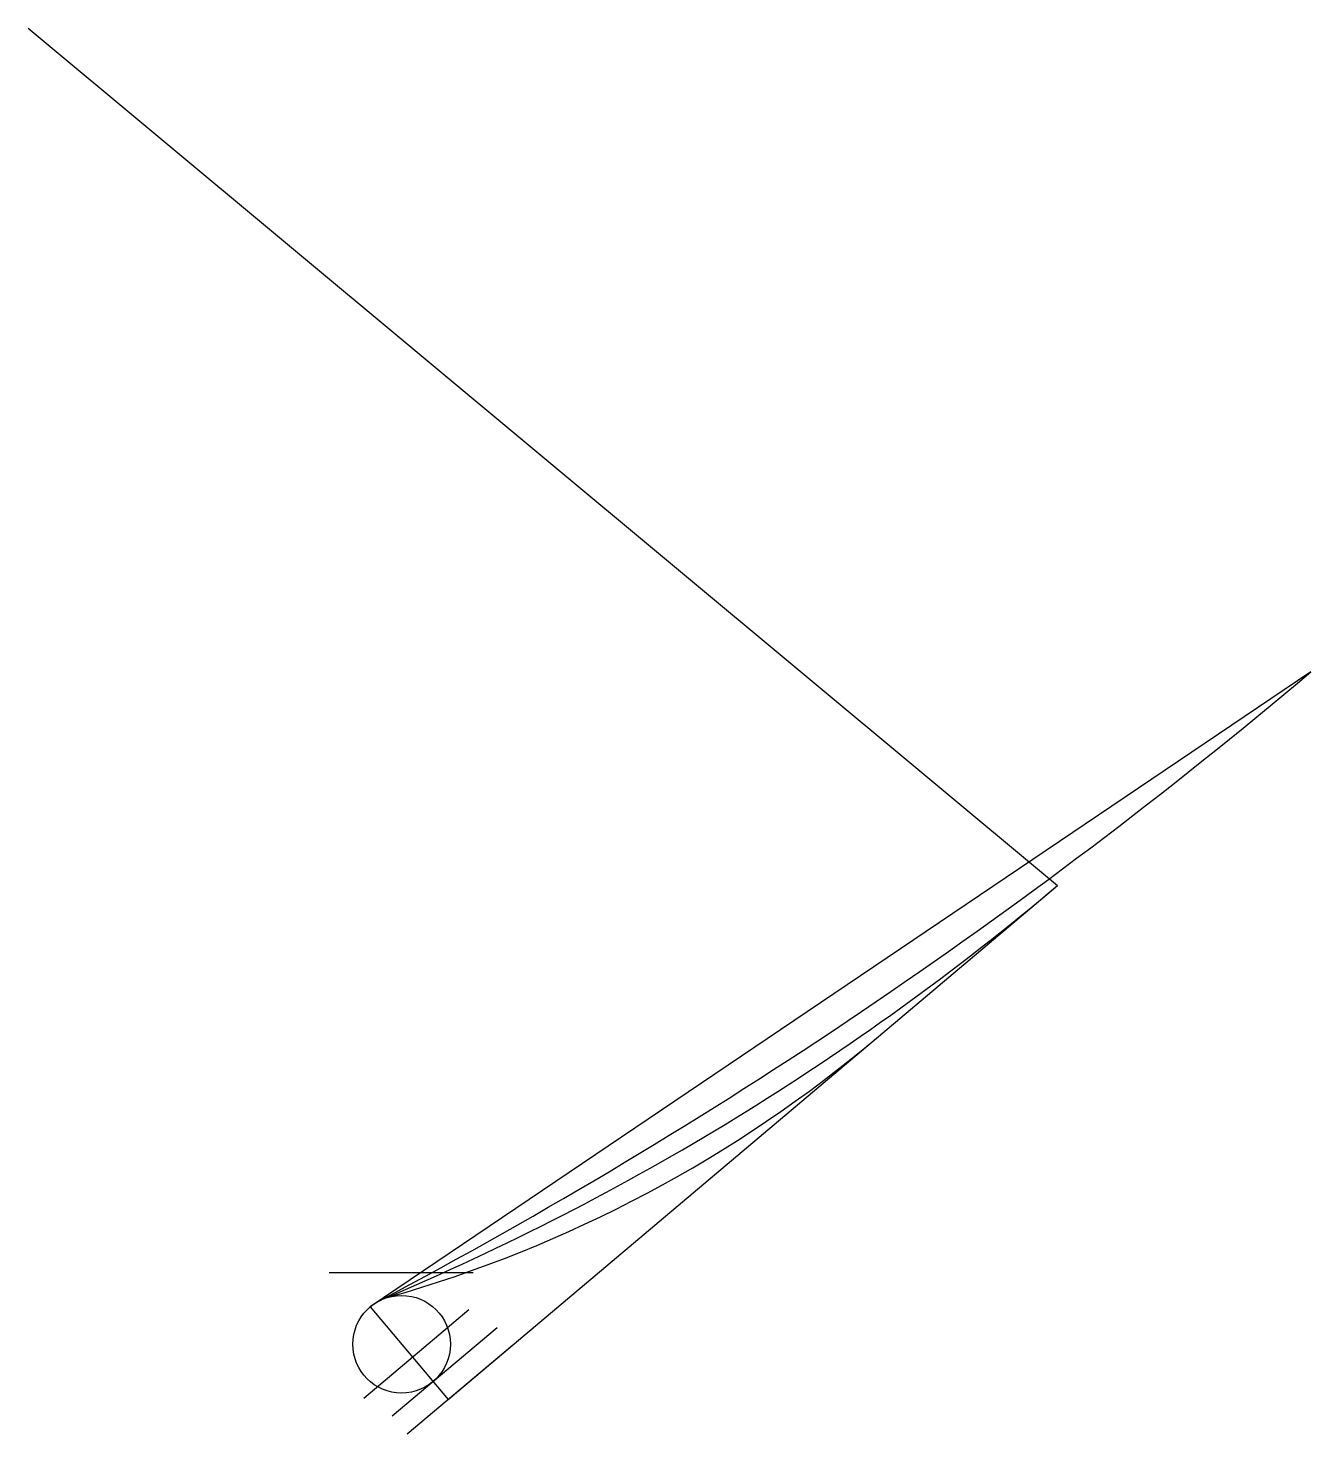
# Model space of a CAD drawing. Header units: millimetres. Extents: x -100 to 387, y 0 to 532.
import ezdxf

# ---------------------------------------------------------------- set-up
doc = ezdxf.new("R2010")
doc.units = ezdxf.units.MM

msp = doc.modelspace()

# ---------------------------------------------------------------- linework, layer by layer
for p, q in [((-99.73, 532.48), (290.55, 207.53)), ((14.43, 60.87), (69.04, 60.87)), ((27.56, 13.31), (67.4, 46.9)), ((38.3, 6.52), (78.14, 40.11)), ((44.03, -0.27), (83.87, 33.31))]:
    msp.add_line(p, q)
at = {"color": 1}
for p, q in [((386.62, 288.5), (29.95, 47.84)), ((59.51, 12.78), (290.55, 207.53))]:
    msp.add_line(p, q, dxfattribs=at)
at = {"color": 2}
msp.add_line((29.95, 47.84), (59.51, 12.78), dxfattribs=at)
msp.add_circle((41.87, 33.71), 18.49)
at = {"color": 3}
msp.add_arc((-902.38, 1817.72), 2000, 297.89159, 310.12805, dxfattribs=at)
for centre, radius, start, end in [((-353.95, 972.13), 1000, 292.86933, 310.12805), ((-99.73, 532.48), 500, 285.8492, 310.1281)]:
    msp.add_arc(centre, radius, start, end)

doc.saveas('drawing.dxf')
